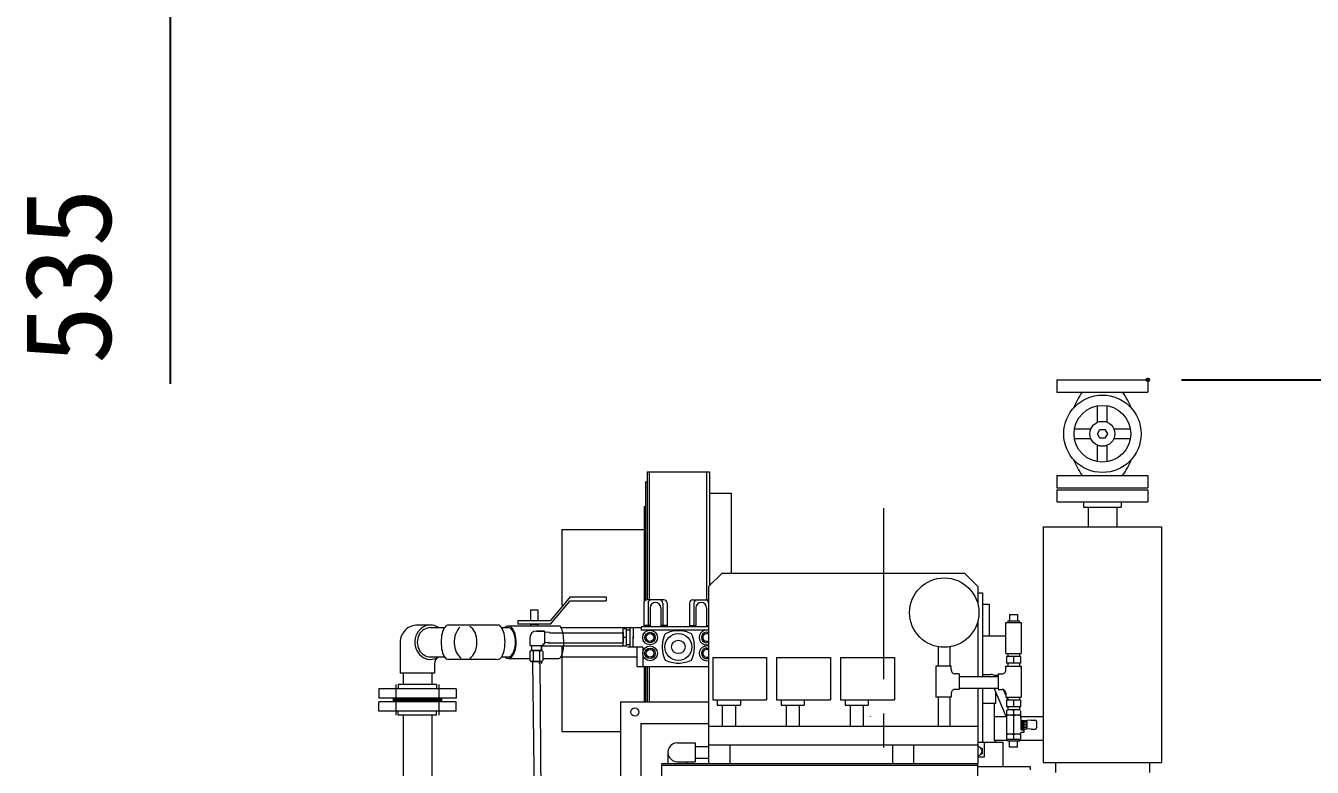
# Model space of a CAD drawing. Units: millimetres at full size. Extents: x -3234 to 3095, y -3490 to 3437.
# Drawn here: x -2999 to -1087, y -1536 to -435 of the extents above; entities that cross this region are included whole.
import ezdxf
from ezdxf.enums import TextEntityAlignment as Align

# ---------------------------------------------------------------- set-up
doc = ezdxf.new("R2010")
doc.units = ezdxf.units.MM
doc.header["$LTSCALE"] = 8
doc.header["$PDMODE"] = 32
doc.header["$PDSIZE"] = 4
doc.linetypes.add('USER1', pattern=[50.8, 31.75, -6.35, 6.35, -6.35])
doc.layers.add('0-0_0', color=7, linetype='Continuous')
doc.layers.add('0-3_DEFPOINTS', color=7, linetype='Continuous')
doc.layers.add('0-1_LY_1', color=7, linetype='Continuous', lineweight=18)
doc.styles.add('ＭＳ ゴシック', font='')
doc.styles.get('ＭＳ ゴシック').set_extended_font_data('MS Gothic')

# ---------------------------------------------------------------- blocks, each defined once
blk = doc.blocks.new('_OPEN30')
at = {"layer": '0-0_0'}
blk.add_line((0, 0), (-1, 0), dxfattribs=at)
blk.add_lwpolyline([(-1, 0.26795), (0, 0), (-1, -0.26795)], dxfattribs=at)
blk = doc.blocks.new('D1')
at = {"layer": '0-0_0'}
for p, q in [((442.501, -1992.094), (1851.429, -1992.094)), ((1800, -4387.094), (1800, -1992.094)), ((590, -4387.094), (1851.429, -4387.094))]:
    blk.add_line(p, q, dxfattribs=at)
at = {"layer": '0-3_DEFPOINTS'}
for p in [(392.501, -1992.094), (1800, -1992.094), (540, -4387.094)]:
    blk.add_point(p, dxfattribs=at)
at = {"layer": '0-0_0', "xscale": 138.5, "yscale": 138.5}
for p, rotation in [((1800, -1992.094), 90), ((1800, -4387.094), 270)]:
    blk.add_blockref('_OPEN30', p, dxfattribs=dict(at, rotation=rotation))
at = {"layer": '0-0_0', "style": 'ＭＳ ゴシック'}
blk.add_text('2395', height=146.6, rotation=90, dxfattribs=at).set_placement((1750, -3556.261), align=Align.BOTTOM_LEFT)
blk = doc.blocks.new('D3')
at = {"layer": '0-0_0'}
for p, q in [((-594.928, -860.7), (-1149.376, -860.7)), ((-1059.376, -1396.8), (-1059.376, -860.7)), ((-4.6, -1396.8), (-1149.376, -1396.8)), ((-1059.376, -1997.93), (-1059.376, -1396.8))]:
    blk.add_line(p, q, dxfattribs=at)
at = {"layer": '0-3_DEFPOINTS'}
for p in [(-1059.376, -860.7), (-544.928, -860.7), (45.4, -1396.8)]:
    blk.add_point(p, dxfattribs=at)
at = {"layer": '0-0_0', "xscale": 138.5, "yscale": 138.5}
for p, rotation in [((-1059.376, -860.7), 90), ((-1059.376, -1396.8), 270)]:
    blk.add_blockref('_OPEN30', p, dxfattribs=dict(at, rotation=rotation))
at = {"layer": '0-0_0', "style": 'ＭＳ ゴシック'}
blk.add_text('535', height=128.3, rotation=90, dxfattribs=at).set_placement((-1109.376, -1968.764), align=Align.BOTTOM_LEFT)

msp = doc.modelspace()

# ---------------------------------------------------------------- linework, layer by layer
at = {"layer": '0-1_LY_1', "color": 3}
for p, q in [((-1466.722, -960.936), (-1331.722, -960.936)), ((-1331.722, -960.936), (-1331.722, -978.936)), ((-1406.409, -1023.859), (-1406.409, -999.387)), ((-1392.034, -1023.859), (-1392.034, -999.387)), ((-1440.772, -1033.748), (-1416.299, -1033.748)), ((-1440.771, -1048.127), (-1416.297, -1048.127)), ((-1406.569, -1040.936), (-1402.896, -1034.573)), ((-1402.896, -1047.299), (-1406.569, -1040.936)), ((-1402.895, -1034.573), (-1395.549, -1034.573)), ((-1395.549, -1047.299), (-1402.895, -1047.299)), ((-1395.548, -1034.573), (-1391.875, -1040.936)), ((-1391.875, -1040.936), (-1395.548, -1047.299)), ((-1382.147, -1048.127), (-1357.673, -1048.127)), ((-1382.145, -1033.748), (-1357.672, -1033.748)), ((-1406.409, -1082.485), (-1406.409, -1058.013)), ((-1392.034, -1082.485), (-1392.034, -1058.013)), ((-2075.643, -1097.504), (-2075.643, -1287.436)), ((-2075.643, -1097.504), (-1982.944, -1097.504)), ((-2072.443, -1097.504), (-2072.443, -1287.435)), ((-1987.443, -1097.504), (-1987.443, -1287.435)), ((-1982.944, -1097.504), (-1982.944, -1266.657)), ((-1466.722, -1102.936), (-1466.722, -1120.936)), ((-1466.722, -1102.936), (-1331.722, -1102.936)), ((-1331.722, -1102.936), (-1331.722, -1120.936)), ((-2077.943, -1112.07), (-2075.643, -1112.07)), ((-2077.943, -1112.07), (-2077.943, -1287.956)), ((-1466.722, -1120.936), (-1331.722, -1120.936)), ((-1466.722, -1123.936), (-1466.722, -1141.936)), ((-1466.722, -1123.936), (-1331.722, -1123.936)), ((-1331.722, -1123.936), (-1331.722, -1141.936)), ((-1466.722, -1141.936), (-1331.722, -1141.936)), ((-1427.222, -1141.936), (-1427.222, -1149.936)), ((-1371.222, -1141.936), (-1371.222, -1149.936)), ((-2080.244, -1148.97), (-2077.943, -1148.97)), ((-2080.244, -1148.97), (-2080.244, -1290.301)), ((-1427.222, -1149.936), (-1371.222, -1149.936)), ((-1420.572, -1149.936), (-1420.572, -1178.936)), ((-1377.872, -1149.936), (-1377.872, -1178.936)), ((-2202.543, -1183.07), (-2080.244, -1183.07)), ((-2202.543, -1183.07), (-2202.543, -1295.686)), ((-1487.022, -1178.936), (-1487.022, -1528.936)), ((-1487.022, -1178.936), (-1311.422, -1178.936)), ((-1311.422, -1178.936), (-1311.422, -1528.936)), ((-2080.244, -1186.97), (-2077.943, -1186.97)), ((-2190.136, -1283.279), (-2219.033, -1318.179)), ((-2219.033, -1323.679), (-2190.136, -1288.779)), ((-2190.136, -1283.279), (-2136.433, -1283.279)), ((-2190.136, -1288.779), (-2136.433, -1288.779)), ((-2136.433, -1283.279), (-2136.433, -1288.779)), ((-2080.722, -1292.436), (-2080.722, -1327.436)), ((-2050.722, -1287.435), (-2075.722, -1287.435)), ((-2074.222, -1292.436), (-2074.222, -1325.436)), ((-2071.222, -1299.436), (-2071.222, -1327.436)), ((-2055.222, -1299.436), (-2055.222, -1327.436)), ((-2052.222, -1292.436), (-2052.222, -1325.436)), ((-2045.722, -1292.436), (-2045.722, -1327.436)), ((-2012.722, -1292.436), (-2012.722, -1327.436)), ((-2007.722, -1287.435), (-1984.222, -1287.435)), ((-2006.222, -1292.436), (-2006.222, -1325.436)), ((-2003.222, -1299.436), (-2003.222, -1327.436)), ((-1987.222, -1299.436), (-1987.222, -1327.436)), ((-1984.222, -1292.436), (-1984.222, -1325.436)), ((-2267.833, -1318.179), (-2219.033, -1318.179)), ((-2267.833, -1318.179), (-2267.833, -1323.679)), ((-2249.033, -1302.179), (-2249.033, -1318.179)), ((-2249.033, -1302.179), (-2237.833, -1302.179)), ((-2237.833, -1302.179), (-2237.833, -1318.179)), ((-1539.967, -1318.454), (-1539.967, -1320.954)), ((-1539.967, -1318.454), (-1522.667, -1318.454)), ((-1537.317, -1309.454), (-1537.317, -1318.454)), ((-1537.317, -1309.454), (-1525.317, -1309.454)), ((-1525.317, -1309.454), (-1525.317, -1318.454)), ((-1522.667, -1318.454), (-1522.667, -1320.954)), ((-2394.37, -1324.936), (-2416.914, -1324.936)), ((-2397.473, -1328.696), (-2376.559, -1328.696)), ((-2297.462, -1324.936), (-2370.927, -1324.936)), ((-2291.829, -1328.696), (-2282.055, -1328.696)), ((-2282.433, -1326.279), (-2204.433, -1326.279)), ((-2219.033, -1323.679), (-2267.833, -1323.679)), ((-2249.033, -1323.679), (-2237.833, -1323.679)), ((-2249.033, -1323.679), (-2249.033, -1326.279)), ((-2237.833, -1323.679), (-2237.833, -1326.279)), ((-2220.699, -1336.509), (-2112.385, -1336.509)), ((-2203.528, -1328.696), (-2084.722, -1328.696)), ((-2111.222, -1343.344), (-2111.222, -1330.436)), ((-2106.222, -1330.436), (-2111.222, -1330.436)), ((-2111.222, -1335.775), (-2111.222, -1351.097)), ((-2111.222, -1356.436), (-2111.222, -1335.775)), ((-2106.222, -1356.436), (-2106.222, -1330.436)), ((-2101.222, -1332.586), (-2106.222, -1332.586)), ((-2096.222, -1328.936), (-2096.222, -1344.328)), ((-2084.722, -1327.436), (-2084.722, -1332.436)), ((-1984.222, -1327.436), (-2084.722, -1327.436)), ((-1984.222, -1332.436), (-2084.722, -1332.436)), ((-2071.222, -1325.436), (-2080.722, -1325.436)), ((-2045.722, -1325.436), (-2055.222, -1325.436)), ((-2012.722, -1325.436), (-2003.222, -1325.436)), ((-1987.222, -1325.436), (-1984.222, -1325.436)), ((-1542.817, -1320.954), (-1519.817, -1320.954)), ((-1542.817, -1366.954), (-1542.817, -1320.954)), ((-1519.817, -1320.954), (-1519.817, -1366.954)), ((-2442.414, -1350.436), (-2442.414, -1396.436)), ((-2118.549, -1356.186), (-2232.521, -1356.186)), ((-2223.341, -1351.479), (-2112.385, -1351.479)), ((-2202.543, -1356.186), (-2202.543, -1483.07)), ((-2107.083, -1356.186), (-2123.222, -1356.186)), ((-2106.222, -1343.436), (-2111.222, -1343.436)), ((-2106.222, -1343.436), (-2111.222, -1343.436)), ((-2106.222, -1356.436), (-2111.222, -1356.436)), ((-2101.222, -1354.286), (-2106.222, -1354.286)), ((-2096.222, -1357.936), (-2096.222, -1342.544)), ((-2397.473, -1372.176), (-2376.559, -1372.176)), ((-2298.382, -1375.936), (-2370.927, -1375.936)), ((-2291.829, -1372.176), (-2282.055, -1372.176)), ((-2282.055, -1374.436), (-2249.722, -1374.436)), ((-2230.723, -1374.436), (-2206.556, -1374.436)), ((-2203.528, -1372.176), (-2090.222, -1372.176)), ((-2082.222, -1357.936), (-2104.62, -1357.936)), ((-2090.222, -1386.436), (-2090.222, -1357.936)), ((-2082.222, -1357.936), (-2082.222, -1386.436)), ((-1542.817, -1366.954), (-1519.817, -1366.954)), ((-1541.772, -1371.435), (-1541.772, -1381.435)), ((-1520.772, -1371.435), (-1541.772, -1371.435)), ((-1539.922, -1366.954), (-1539.922, -1371.435)), ((-1531.272, -1371.435), (-1531.272, -1381.435)), ((-1522.622, -1366.954), (-1522.622, -1371.435)), ((-1520.772, -1371.435), (-1520.772, -1381.435)), ((-2391.414, -1382.686), (-2391.414, -1396.436)), ((-2242.722, -1605.6), (-2245.222, -1378.936)), ((-2235.222, -1378.936), (-2233.222, -1605.6)), ((-2090.222, -1386.436), (-1984.222, -1386.436)), ((-2080.244, -1386.436), (-2080.244, -1439.109)), ((-2077.943, -1386.436), (-2077.943, -1439.109)), ((-2075.643, -1386.436), (-2075.643, -1439.109)), ((-2072.443, -1386.436), (-2072.443, -1439.109)), ((-1646.772, -1385.935), (-1646.772, -1431.935)), ((-1520.772, -1381.435), (-1541.772, -1381.435)), ((-1539.922, -1381.435), (-1539.922, -1385.935)), ((-1522.622, -1381.435), (-1522.622, -1385.935)), ((-1519.772, -1385.935), (-1519.772, -1431.935)), ((-2448.734, -1413.436), (-2448.734, -1458.936)), ((-2388.414, -1413.436), (-2445.414, -1413.436)), ((-2445.414, -1413.436), (-2445.414, -1419.436)), ((-2391.414, -1396.436), (-2442.414, -1396.436)), ((-2438.264, -1396.436), (-2438.264, -1413.436)), ((-2395.564, -1396.436), (-2395.564, -1413.436)), ((-2388.414, -1413.436), (-2388.414, -1419.436)), ((-2385.094, -1413.436), (-2385.094, -1458.936)), ((-1612.272, -1397.435), (-1618.022, -1397.435)), ((-1612.272, -1397.435), (-1612.272, -1420.435)), ((-1577.322, -1398.436), (-1565.531, -1398.436)), ((-1554.272, -1397.435), (-1554.272, -1420.435)), ((-1554.272, -1397.435), (-1548.522, -1397.435)), ((-2359.414, -1419.436), (-2474.414, -1419.436)), ((-2474.414, -1419.436), (-2474.414, -1433.436)), ((-2359.414, -1433.436), (-2474.414, -1433.436)), ((-2452.914, -1433.436), (-2452.914, -1438.936)), ((-2380.914, -1433.436), (-2380.914, -1438.936)), ((-2359.414, -1419.436), (-2359.414, -1433.436)), ((-1623.772, -1431.935), (-1646.772, -1431.935)), ((-1623.772, -1426.185), (-1623.772, -1431.935)), ((-1612.272, -1420.435), (-1618.022, -1420.435)), ((-1541.772, -1461.514), (-1559.533, -1419.444)), ((-1557.382, -1441.57), (-1557.382, -1424.538)), ((-1554.272, -1420.435), (-1548.522, -1420.435)), ((-1546.469, -1420.815), (-1542.772, -1429.571)), ((-1542.772, -1426.185), (-1542.772, -1431.935)), ((-1542.772, -1431.935), (-1519.772, -1431.935)), ((-1541.774, -1431.935), (-1539.922, -1436.322)), ((-1539.922, -1431.935), (-1539.922, -1436.435)), ((-1522.622, -1431.935), (-1522.622, -1436.435)), ((-2359.414, -1438.936), (-2474.414, -1438.936)), ((-2474.414, -1452.936), (-2474.414, -1438.936)), ((-2380.914, -1435.436), (-2452.914, -1435.436)), ((-2380.914, -1436.936), (-2452.914, -1436.936)), ((-2359.414, -1452.936), (-2359.414, -1438.936)), ((-2114.943, -1439.109), (-1984.222, -1439.109)), ((-2114.943, -1439.109), (-2114.943, -1609.109)), ((-1557.382, -1441.57), (-1577.322, -1441.57)), ((-1559.3, -1496.33), (-1559.3, -1441.57)), ((-1541.772, -1436.435), (-1541.772, -1446.435)), ((-1520.772, -1436.435), (-1541.772, -1436.435)), ((-1520.772, -1446.435), (-1541.772, -1446.435)), ((-1541.772, -1451.935), (-1541.772, -1493.935)), ((-1539.922, -1446.435), (-1539.922, -1451.143)), ((-1523.149, -1450.935), (-1539.052, -1450.935)), ((-1531.272, -1436.435), (-1531.272, -1446.435)), ((-1531.272, -1451.935), (-1531.272, -1457.935)), ((-1522.622, -1446.435), (-1522.622, -1451.082)), ((-1520.772, -1436.435), (-1520.772, -1446.435)), ((-1520.772, -1452.163), (-1520.772, -1462.435)), ((-2359.414, -1452.936), (-2474.414, -1452.936)), ((-2445.414, -1458.936), (-2445.414, -1452.936)), ((-2388.414, -1458.936), (-2445.414, -1458.936)), ((-2438.264, -1458.936), (-2438.264, -2128.936)), ((-2395.564, -1458.936), (-2395.564, -2128.936)), ((-2388.414, -1458.936), (-2388.414, -1452.936)), ((-2084.943, -1470.909), (-1984.222, -1470.909)), ((-2084.943, -1470.909), (-2084.943, -1577.309)), ((-1520.772, -1458.935), (-1541.772, -1458.935)), ((-1531.272, -1458.935), (-1531.272, -1486.935)), ((-1520.272, -1462.935), (-1520.272, -1479.435)), ((-1518.272, -1469.935), (-1520.272, -1469.935)), ((-1518.272, -1466.935), (-1518.272, -1478.935)), ((-1518.272, -1466.935), (-1511.507, -1466.935)), ((-1516.272, -1466.935), (-1516.272, -1478.935)), ((-1515.772, -1468.185), (-1516.272, -1468.185)), ((-1512.272, -1468.935), (-1515.772, -1468.935)), ((-1512.272, -1468.935), (-1512.272, -1476.935)), ((-1505.038, -1466.185), (-1511.507, -1466.935)), ((-1511.507, -1466.935), (-1511.507, -1478.935)), ((-1511.272, -1470.935), (-1511.272, -1474.935)), ((-1505.038, -1466.185), (-1499.272, -1466.185)), ((-1497.272, -1468.185), (-1497.272, -1477.685)), ((-2202.543, -1483.07), (-2114.943, -1483.07)), ((-1520.772, -1486.935), (-1541.772, -1486.935)), ((-1531.272, -1487.935), (-1531.272, -1493.935)), ((-1520.772, -1485.435), (-1520.772, -1493.935)), ((-1518.272, -1475.935), (-1520.272, -1475.935)), ((-1519.272, -1480.435), (-1515.772, -1480.435)), ((-1518.272, -1478.935), (-1511.507, -1478.935)), ((-1512.272, -1472.935), (-1515.772, -1472.935)), ((-1512.272, -1476.935), (-1515.772, -1476.935)), ((-1505.038, -1479.685), (-1511.507, -1478.935)), ((-1505.038, -1479.685), (-1499.272, -1479.685)), ((-2030.722, -1499.936), (-2004.222, -1499.936)), ((-2004.222, -1499.936), (-2004.222, -1527.936)), ((-2004.222, -1505.286), (-1984.222, -1505.286)), ((-1952.222, -1530.936), (-1952.222, -1502.936)), ((-1711.222, -1502.936), (-1711.222, -1530.936)), ((-1679.222, -1530.936), (-1679.222, -1502.936)), ((-1584.222, -1498.83), (-1546.722, -1498.83)), ((-1584.222, -1504.749), (-1577.727, -1508.499)), ((-1577.727, -1508.499), (-1577.727, -1515.999)), ((-1574.636, -1520.876), (-1574.636, -1498.83)), ((-1546.722, -1534.936), (-1546.722, -1498.83)), ((-1539.922, -1497.435), (-1539.922, -1494.935)), ((-1522.622, -1497.435), (-1539.922, -1497.435)), ((-1523.492, -1494.935), (-1539.4, -1494.935)), ((-1525.272, -1506.435), (-1525.272, -1497.435)), ((-1522.622, -1497.435), (-1522.622, -1494.935)), ((-2044.722, -1513.936), (-2044.722, -1530.936)), ((-2030.722, -1527.936), (-2004.222, -1527.936)), ((-2016.722, -1527.936), (-2016.722, -1530.936)), ((-2004.222, -1522.586), (-1984.222, -1522.586)), ((-1577.727, -1515.999), (-1584.222, -1519.749)), ((-1584.222, -1520.876), (-1574.636, -1520.876)), ((-1487.022, -1528.936), (-1311.422, -1528.936)), ((-1469.122, -1528.936), (-1469.122, -1543.936)), ((-1329.322, -1528.936), (-1329.322, -1543.936)), ((-1584.222, -1534.936), (-1506.522, -1534.936)), ((-1506.522, -1534.936), (-1506.522, -1539.936))]:
    msp.add_line(p, q, dxfattribs=at)
at = {"layer": '0-1_LY_1', "linetype": 'USER1'}
msp.add_line((-1724.222, -1151.426), (-1724.222, -3490.48), dxfattribs=at)
at = {"layer": '0-1_LY_1', "color": 5}
for p, q in [((-1964.222, -1247.936), (-1604.222, -1247.936)), ((-1604.222, -1247.936), (-1584.222, -1267.936)), ((-1584.222, -1267.936), (-1584.222, -1294.097)), ((-1584.222, -1318.775), (-1584.222, -1401.335)), ((-1978.222, -1373.186), (-1978.222, -1435.986)), ((-1978.222, -1373.186), (-1898.222, -1373.186)), ((-1898.222, -1373.186), (-1898.222, -1435.986)), ((-1883.222, -1373.186), (-1883.222, -1435.986)), ((-1883.222, -1373.186), (-1803.222, -1373.186)), ((-1803.222, -1373.186), (-1803.222, -1435.986)), ((-1788.222, -1373.186), (-1708.222, -1373.186)), ((-1788.222, -1373.186), (-1788.222, -1435.986)), ((-1708.222, -1373.186), (-1708.222, -1435.986)), ((-1642.872, -1385.935), (-1642.872, -1357.204)), ((-1625.572, -1385.935), (-1625.572, -1357.204)), ((-1612.272, -1401.335), (-1554.272, -1401.335)), ((-1642.872, -1474.935), (-1642.872, -1431.935)), ((-1625.572, -1474.935), (-1625.572, -1431.935)), ((-1612.272, -1418.635), (-1554.272, -1418.635)), ((-1584.222, -1418.635), (-1584.222, -1530.936)), ((-1978.222, -1435.986), (-1898.222, -1435.986)), ((-1974.022, -1435.986), (-1974.022, -1436.135)), ((-1971.372, -1436.436), (-1971.372, -1443.936)), ((-1971.372, -1443.936), (-1937.072, -1443.936)), ((-1968.822, -1435.986), (-1968.822, -1436.135)), ((-1963.922, -1443.936), (-1963.922, -1474.935)), ((-1944.522, -1443.936), (-1944.522, -1474.935)), ((-1939.622, -1435.986), (-1939.622, -1436.135)), ((-1937.072, -1436.436), (-1937.072, -1443.936)), ((-1934.422, -1435.986), (-1934.422, -1436.135)), ((-1883.222, -1435.986), (-1803.222, -1435.986)), ((-1879.022, -1435.986), (-1879.022, -1436.135)), ((-1876.372, -1436.436), (-1876.372, -1443.936)), ((-1876.372, -1443.936), (-1842.072, -1443.936)), ((-1873.822, -1435.986), (-1873.822, -1436.135)), ((-1868.922, -1443.936), (-1868.922, -1474.935)), ((-1849.522, -1443.936), (-1849.522, -1474.935)), ((-1844.622, -1435.986), (-1844.622, -1436.135)), ((-1842.072, -1436.436), (-1842.072, -1443.936)), ((-1839.422, -1435.986), (-1839.422, -1436.135)), ((-1788.222, -1435.986), (-1708.222, -1435.986)), ((-1784.022, -1435.986), (-1784.022, -1436.135)), ((-1781.372, -1436.436), (-1781.372, -1443.936)), ((-1781.372, -1443.936), (-1747.072, -1443.936)), ((-1778.822, -1435.986), (-1778.822, -1436.135)), ((-1773.922, -1443.936), (-1773.922, -1474.935)), ((-1754.522, -1443.936), (-1754.522, -1474.935)), ((-1749.622, -1435.986), (-1749.622, -1436.135)), ((-1747.072, -1436.436), (-1747.072, -1443.936)), ((-1744.422, -1435.986), (-1744.422, -1436.135)), ((-1744.422, -1460.986), (-1744.422, -1461.136)), ((-1984.222, -1474.935), (-1584.222, -1474.935)), ((-1984.222, -1502.936), (-1584.222, -1502.936))]:
    msp.add_line(p, q, dxfattribs=at)
at = {"layer": '0-1_LY_1'}
for p, q in [((-1577.322, -1293.936), (-1567.222, -1293.936)), ((-1567.222, -1293.936), (-1567.222, -1341.136)), ((-2240.222, -1333.936), (-2228.222, -1333.936)), ((-2228.222, -1333.936), (-2240.222, -1333.936)), ((-2228.222, -1333.936), (-2228.222, -1352.936)), ((-2228.222, -1333.936), (-2228.222, -1352.936)), ((-2220.58, -1335.806), (-2228.222, -1335.436)), ((-2221.222, -1335.775), (-2228.222, -1335.436)), ((-2249.722, -1343.436), (-2249.722, -1355.436)), ((-2249.722, -1355.436), (-2230.722, -1355.436)), ((-2247.222, -1355.436), (-2247.222, -1362.936)), ((-2233.222, -1355.436), (-2233.222, -1362.936)), ((-2232.222, -1362.936), (-2232.222, -1355.436)), ((-2230.722, -1354.186), (-2230.722, -1355.436)), ((-2229.472, -1352.936), (-2228.222, -1352.936)), ((-2221.222, -1351.097), (-2228.222, -1351.436)), ((-2221.222, -1351.097), (-2228.222, -1351.436)), ((-1577.322, -1341.136), (-1542.817, -1341.136)), ((-1519.817, -1341.136), (-1519.622, -1341.136)), ((-2248.222, -1362.936), (-2249.722, -1364.436)), ((-2248.222, -1362.937), (-2249.722, -1364.437)), ((-2249.722, -1364.436), (-2249.722, -1377.436)), ((-2249.722, -1364.436), (-2249.722, -1377.436)), ((-2248.222, -1362.936), (-2232.222, -1362.936)), ((-2232.222, -1362.936), (-2248.222, -1362.936)), ((-2247.222, -1357.171), (-2247.222, -1362.936)), ((-2244.972, -1362.936), (-2244.972, -1378.936)), ((-2244.972, -1362.936), (-2244.972, -1378.936)), ((-2235.472, -1362.936), (-2235.472, -1378.936)), ((-2235.472, -1362.936), (-2235.472, -1378.936)), ((-2233.222, -1362.784), (-2233.222, -1362.936)), ((-2232.222, -1362.936), (-2230.722, -1364.437)), ((-2232.222, -1362.937), (-2230.722, -1364.437)), ((-2230.722, -1364.436), (-2230.722, -1377.436)), ((-2230.722, -1364.436), (-2230.722, -1377.436)), ((-2249.722, -1377.436), (-2248.222, -1378.937)), ((-2249.722, -1377.437), (-2248.222, -1378.937)), ((-2248.222, -1378.936), (-2232.222, -1378.936)), ((-2232.222, -1378.936), (-2248.222, -1378.936)), ((-2245.418, -1383.352), (-2245.213, -1378.513)), ((-2235.369, -1382.401), (-2235.222, -1378.936)), ((-2230.722, -1377.437), (-2232.222, -1378.936)), ((-2230.722, -1377.437), (-2232.222, -1378.937)), ((-2232.222, -1382.104), (-2232.222, -1378.936)), ((-1577.322, -1418.635), (-1577.322, -1498.83)), ((-1559.3, -1460.736), (-1542.101, -1460.736)), ((-1520.772, -1460.736), (-1487.022, -1460.736)), ((-1559.299, -1495.736), (-1539.922, -1495.736)), ((-1522.622, -1495.736), (-1487.022, -1495.736)), ((-2054.222, -1530.936), (-2054.222, -3230.936)), ((-1584.222, -1530.936), (-2054.222, -1530.936)), ((-1584.222, -1533.435), (-2054.222, -1533.435)), ((-1584.222, -3205.936), (-1584.222, -1530.936))]:
    msp.add_line(p, q, dxfattribs=at)
at = {"layer": '0-1_LY_1', "color": 3}
for points in [[(-1466.722, -960.936), (-1466.722, -978.936), (-1331.722, -978.936)], [(-1982.944, -1129.07), (-1950.944, -1129.07), (-1950.944, -1247.936)], [(-2385.395, -1328.696), (-2388.386, -1326.99), (-2391.57, -1325.782), (-2394.88, -1325.097), (-2398.245, -1324.95), (-2401.593, -1325.344), (-2404.854, -1326.271), (-2407.958, -1327.711), (-2410.84, -1329.633), (-2413.438, -1331.997), (-2415.697, -1334.753), (-2417.569, -1337.841), (-2419.014, -1341.197), (-2420.002, -1344.749), (-2420.512, -1348.422), (-2420.533, -1352.137), (-2420.064, -1355.816), (-2419.115, -1359.382), (-2417.707, -1362.757), (-2415.87, -1365.87), (-2413.642, -1368.656), (-2411.071, -1371.055), (-2408.211, -1373.017), (-2405.123, -1374.498), (-2401.872, -1375.47), (-2398.529, -1375.909), (-2395.162, -1375.808), (-2391.845, -1375.168), (-2388.648, -1374.003), (-2386.988, -1373.16), (-2385.395, -1372.176)], [(-2397.473, -1328.696), (-2400.045, -1328.882), (-2402.573, -1329.437), (-2405.013, -1330.351), (-2407.325, -1331.608), (-2409.468, -1333.188), (-2411.406, -1335.063), (-2413.105, -1337.201), (-2414.537, -1339.566), (-2415.677, -1342.116), (-2416.505, -1344.809), (-2417.008, -1347.598), (-2417.176, -1350.436), (-2417.008, -1353.273), (-2416.505, -1356.062), (-2415.677, -1358.755), (-2414.537, -1361.306), (-2413.105, -1363.67), (-2411.406, -1365.808), (-2409.468, -1367.683), (-2407.325, -1369.263), (-2405.013, -1370.521), (-2402.573, -1371.435), (-2400.045, -1371.99), (-2397.473, -1372.176)], [(-2370.927, -1324.936), (-2372.333, -1325.154), (-2373.716, -1325.805), (-2375.051, -1326.877), (-2376.315, -1328.352), (-2377.487, -1330.205), (-2378.547, -1332.405), (-2379.476, -1334.912), (-2380.259, -1337.686), (-2380.883, -1340.677), (-2381.336, -1343.836), (-2381.611, -1347.107), (-2381.703, -1350.436), (-2381.611, -1353.764), (-2381.336, -1357.036), (-2380.883, -1360.194), (-2380.259, -1363.186), (-2379.476, -1365.959), (-2378.547, -1368.467), (-2377.487, -1370.666), (-2376.315, -1372.519), (-2375.051, -1373.995), (-2373.716, -1375.067), (-2372.333, -1375.718), (-2370.927, -1375.936)], [(-2353.759, -1328.324), (-2355.699, -1330.281), (-2357.443, -1332.622), (-2358.956, -1335.3), (-2360.209, -1338.267), (-2361.18, -1341.465), (-2361.849, -1344.833), (-2362.204, -1348.308), (-2362.238, -1351.824), (-2361.95, -1355.313), (-2361.346, -1358.709), (-2360.438, -1361.948), (-2359.242, -1364.968), (-2357.782, -1367.712), (-2356.084, -1370.128), (-2354.182, -1372.169), (-2352.112, -1373.797)], [(-2339.152, -1374.187), (-2336.87, -1372.539), (-2334.776, -1370.398), (-2332.918, -1367.812), (-2331.336, -1364.837), (-2330.067, -1361.542), (-2329.137, -1357.998), (-2328.569, -1354.286), (-2328.375, -1350.488), (-2328.559, -1346.688), (-2329.117, -1342.972), (-2330.037, -1339.423), (-2331.297, -1336.12), (-2332.871, -1333.136), (-2334.722, -1330.538), (-2336.81, -1328.384), (-2339.088, -1326.723)], [(-2297.462, -1375.936), (-2296.055, -1375.718), (-2294.673, -1375.067), (-2293.338, -1373.995), (-2292.073, -1372.519), (-2290.901, -1370.666), (-2289.842, -1368.467), (-2288.912, -1365.959), (-2288.129, -1363.186), (-2287.505, -1360.194), (-2287.052, -1357.036), (-2286.777, -1353.764), (-2286.685, -1350.436), (-2286.777, -1347.107), (-2287.052, -1343.836), (-2287.505, -1340.677), (-2288.129, -1337.686), (-2288.912, -1334.912), (-2289.842, -1332.404), (-2290.901, -1330.205), (-2292.073, -1328.352), (-2293.338, -1326.877), (-2294.673, -1325.805), (-2296.055, -1325.154), (-2297.462, -1324.936)], [(-2287.12, -1372.176), (-2285.54, -1373.393), (-2283.89, -1374.151), (-2282.203, -1374.434), (-2280.514, -1374.236), (-2278.855, -1373.561), (-2277.261, -1372.422), (-2275.762, -1370.843), (-2274.39, -1368.855), (-2273.171, -1366.498), (-2272.13, -1363.82), (-2271.288, -1360.873), (-2270.662, -1357.717), (-2270.264, -1354.415), (-2270.102, -1351.033), (-2270.18, -1347.64), (-2270.496, -1344.302), (-2271.043, -1341.087), (-2271.811, -1338.06), (-2272.784, -1335.281), (-2273.943, -1332.805), (-2275.264, -1330.682), (-2276.722, -1328.956), (-2278.286, -1327.659), (-2279.926, -1326.819), (-2281.608, -1326.452), (-2283.3, -1326.566), (-2284.966, -1327.158), (-2286.574, -1328.217), (-2286.848, -1328.449), (-2287.12, -1328.696)], [(-2282.055, -1372.176), (-2280.641, -1371.99), (-2279.252, -1371.435), (-2277.91, -1370.521), (-2276.64, -1369.263), (-2275.462, -1367.683), (-2274.397, -1365.808), (-2273.463, -1363.67), (-2272.675, -1361.306), (-2272.049, -1358.755), (-2271.594, -1356.062), (-2271.317, -1353.273), (-2271.225, -1350.436), (-2271.317, -1347.598), (-2271.594, -1344.809), (-2272.049, -1342.116), (-2272.675, -1339.566), (-2273.463, -1337.201), (-2274.397, -1335.063), (-2275.462, -1333.188), (-2276.64, -1331.608), (-2277.91, -1330.351), (-2279.252, -1329.437), (-2280.641, -1328.882), (-2282.055, -1328.696)], [(-2206.556, -1374.436), (-2205.623, -1374.23), (-2204.706, -1373.618), (-2203.82, -1372.609), (-2202.982, -1371.22), (-2202.204, -1369.476), (-2201.501, -1367.406), (-2200.884, -1365.046), (-2200.365, -1362.436), (-2199.951, -1359.62), (-2199.65, -1356.647), (-2199.468, -1353.568), (-2199.407, -1350.436), (-2199.468, -1347.303), (-2199.65, -1344.224), (-2199.951, -1341.251), (-2200.365, -1338.436), (-2200.884, -1335.825), (-2201.501, -1333.465), (-2202.204, -1331.395), (-2202.982, -1329.651), (-2203.82, -1328.263), (-2204.706, -1327.254), (-2205.623, -1326.641), (-2206.556, -1326.436)], [(-2084.722, -1328.936), (-2101.222, -1328.936), (-2101.222, -1357.936)], [(-1623.772, -1391.685), (-1623.772, -1385.935), (-1646.772, -1385.935)], [(-1542.772, -1391.685), (-1542.772, -1385.935), (-1519.772, -1385.935)], [(-1515.772, -1468.185), (-1515.772, -1477.685), (-1516.272, -1477.685)], [(-1515.772, -1480.435), (-1515.772, -1484.435), (-1519.772, -1484.435)], [(-1525.272, -1506.435), (-1537.272, -1506.435), (-1537.272, -1497.435)]]:
    msp.add_lwpolyline(points, dxfattribs=at)
at = {"layer": '0-1_LY_1', "color": 5}
msp.add_lwpolyline([(-1964.222, -1247.936), (-1984.222, -1267.936), (-1984.222, -1530.936)], dxfattribs=at)
at = {"layer": '0-1_LY_1'}
msp.add_lwpolyline([(-1584.222, -1276.936), (-1577.322, -1276.936), (-1577.322, -1401.335)], dxfattribs=at)
at = {"layer": '0-1_LY_1', "color": 3}
for centre, radius in [((-1399.222, -1040.936), 57.5), ((-1399.222, -1040.936), 42.167), ((-1399.222, -1040.936), 18.528), ((-2071.222, -1343.436), 11), ((-2071.222, -1343.436), 7.75), ((-2071.222, -1343.436), 5.75), ((-2029.222, -1357.436), 20), ((-2071.222, -1366.936), 11), ((-2029.222, -1357.436), 10), ((-2071.222, -1366.936), 7.75), ((-2071.222, -1366.936), 5.75), ((-2093.943, -1454.108), 6)]:
    msp.add_circle(centre, radius, dxfattribs=at)
at = {"layer": '0-1_LY_1', "color": 5}
msp.add_circle((-1634.222, -1306.436), 51.5, dxfattribs=at)
at = {"layer": '0-1_LY_1', "color": 3}
for centre, radius, start, end in [((-1343.122, -1040.936), 106.1, 144.24261, 158.79195), ((-1455.322, -1040.936), 106.1, 21.20802, 35.75739), ((-1343.122, -1040.936), 106.1, 201.20805, 215.75739), ((-1455.322, -1040.936), 106.1, 324.24261, 338.79198), ((-2075.722, -1292.436), 5, 89.99998, 179.99996), ((-2069.222, -1292.436), 5, 89.99998, 179.99996), ((-2063.222, -1299.436), 8, 0, 179.99996), ((-2057.222, -1292.436), 5, 0, 89.99998), ((-2050.722, -1292.436), 5, 0, 89.99998), ((-2007.722, -1292.436), 5, 89.99998, 179.99996), ((-2001.222, -1292.436), 5, 89.99998, 179.99996), ((-1995.222, -1299.436), 8, 0, 179.99996), ((-1989.222, -1292.436), 5, 0, 89.99998), ((-2416.914, -1350.436), 25.5, 90, 180.00002), ((-2029.222, -1377.436), 44, 90, 116.25168), ((-2029.222, -1377.436), 44, 63.74832, 90), ((-1987.222, -1343.436), 11, 74.17231, 285.82769), ((-1987.222, -1343.436), 7.75, 67.22444, 292.77556), ((-1987.222, -1343.436), 5.75, 58.5487, 301.4513), ((-2009.222, -1357.436), 44, 166.99173, 180), ((-2009.222, -1357.436), 44, 153.74832, 171.50512), ((-2049.222, -1357.436), 44, 8.49488, 26.25168), ((-2049.222, -1357.436), 44, 0, 13.00827), ((-1987.222, -1366.936), 11, 74.17231, 285.82769), ((-2378.664, -1382.686), 12.75, 124.48103, 180.00002), ((-2009.222, -1357.436), 44, 180, 193.00827), ((-2009.222, -1357.436), 44, 188.49488, 206.25168), ((-2049.222, -1357.436), 44, 333.74832, 351.50512), ((-2049.222, -1357.436), 44, 346.99173, 0), ((-1987.222, -1366.936), 7.75, 67.22444, 292.77556), ((-1987.222, -1366.936), 5.75, 58.5487, 301.4513), ((-2029.222, -1337.436), 44, 243.74832, 270), ((-2029.222, -1337.436), 44, 270, 296.25168), ((-1618.022, -1391.685), 5.75, 179.99996, 270), ((-1548.522, -1391.685), 5.75, 270, 0.00004), ((-1565.531, -1412.931), 14.495, 53.1257, 90), ((-1618.022, -1426.185), 5.75, 89.99998, 180.00002), ((-1548.522, -1426.185), 5.75, 359.99998, 90.00002), ((-1537.522, -1459.297), 8.5, 100.36799, 120.00003), ((-1535.522, -1459.297), 8.5, 59.99992, 79.63196), ((-1527.022, -1458.713), 8, 103.53791, 122.08996), ((-1525.022, -1455.569), 5, 89.69572, 89.99996), ((-1525.022, -1458.713), 8, 57.91004, 76.46204), ((-1537.522, -1450.574), 8.5, 239.99998, 259.63202), ((-1535.522, -1450.574), 8.5, 280.36793, 299.99997), ((-1527.022, -1450.574), 8.5, 240.00001, 259.63207), ((-1525.022, -1450.574), 8.5, 280.36787, 299.99994), ((-1520.272, -1462.435), 0.5, 179.99996, 270), ((-1512.856, -1475.147), 4.5, 69.38716, 82.54025), ((-1499.272, -1468.185), 2, 359.99998, 89.99996), ((-1537.522, -1495.297), 8.5, 100.36799, 120.00003), ((-1535.522, -1495.297), 8.5, 59.99992, 79.63196), ((-1527.022, -1495.297), 8.5, 100.36793, 120.00003), ((-1525.022, -1495.297), 8.5, 59.99997, 79.63201), ((-1519.772, -1485.435), 1, 89.99996, 179.99995), ((-1519.272, -1479.435), 1, 179.99996, 270), ((-1512.856, -1470.724), 4.5, 277.45963, 290.61275), ((-1499.272, -1477.685), 2, 270, 359.99998), ((-2030.722, -1513.936), 14, 89.99998, 270), ((-1584.222, -1512.249), 6.3, 269.99929, 90.00071), ((-1556.8, -1496.33), 2.5, 180, 270), ((-1537.522, -1486.574), 8.5, 239.99998, 259.63202), ((-1535.522, -1486.574), 8.5, 280.36793, 299.99997), ((-1527.022, -1486.574), 8.5, 240.00001, 259.63207), ((-1525.022, -1486.574), 8.5, 280.36787, 299.99994)]:
    msp.add_arc(centre, radius, start, end, dxfattribs=at)
at = {"layer": '0-1_LY_1'}
for centre, radius, start, end in [((-2240.222, -1343.436), 9.5, 89.99998, 179.99996), ((-2229.472, -1354.186), 1.25, 89.99998, 179.99996), ((-1524.622, -1387.885), 5, 343.94034, 0), ((-1584.222, -1176.746), 224.39, 276.33425, 277.67026)]:
    msp.add_arc(centre, radius, start, end, dxfattribs=at)

# ---------------------------------------------------------------- block references
for name in ['D3', 'D1']:
    msp.add_blockref(name, (-1724.222, 1031.159), dxfattribs=at)

doc.saveas('drawing.dxf')
